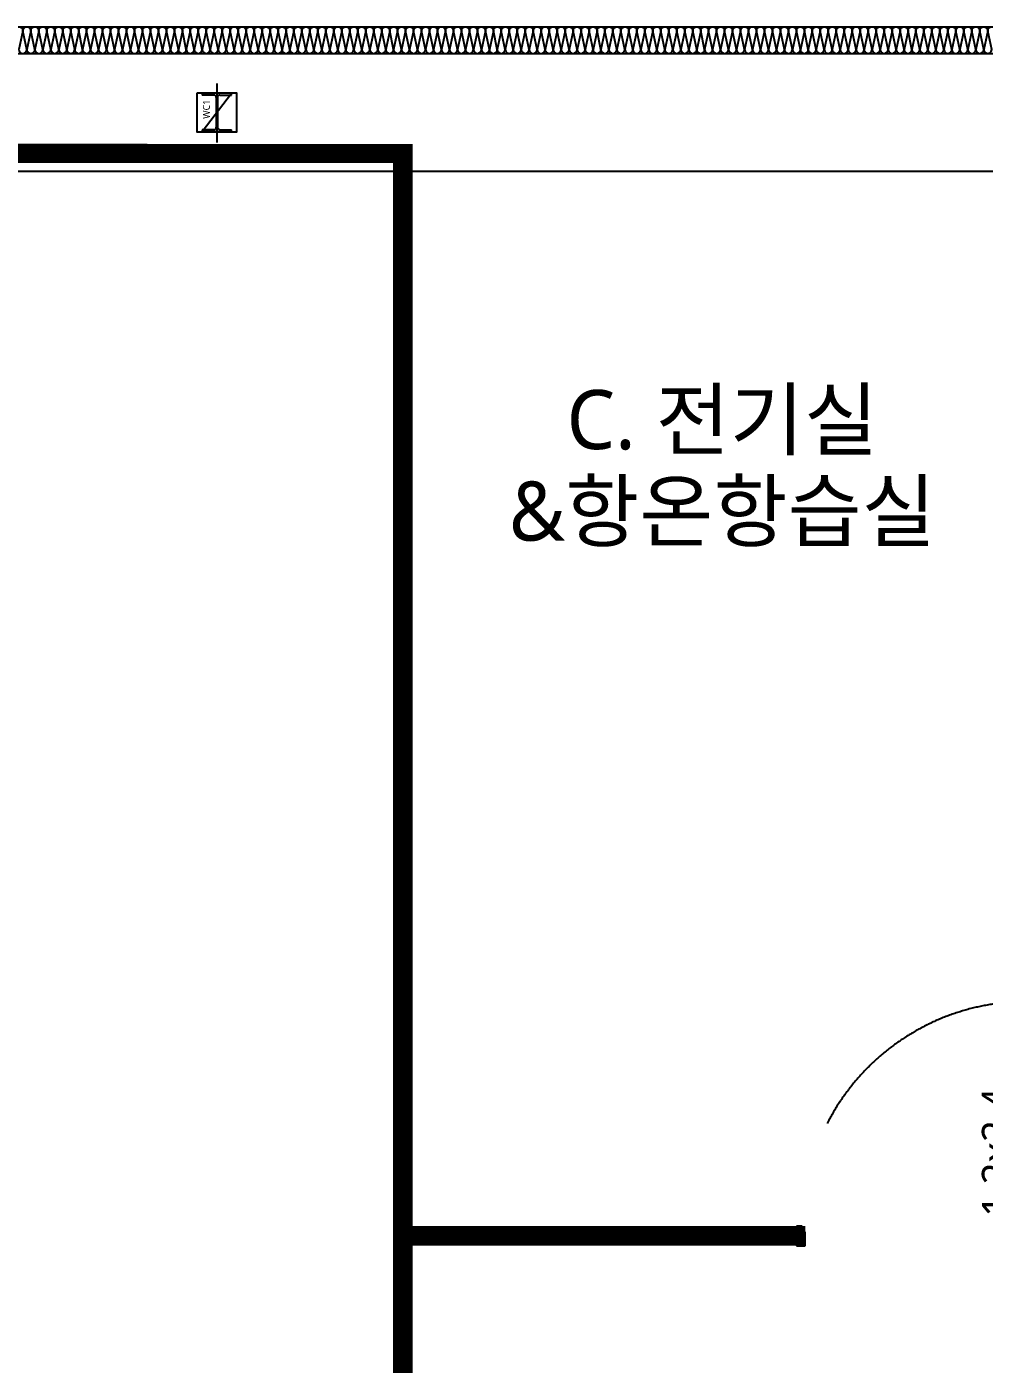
# Model space of a CAD drawing. Header units: millimetres. Extents: x 0 to 420500, y 0 to 297000.
# Drawn here: x 161803 to 166666, y 244396 to 251188 of the extents above; entities that cross this region are included whole.
import ezdxf
from ezdxf.enums import TextEntityAlignment as Align
from ezdxf.xclip import XClip

# ---------------------------------------------------------------- set-up
doc = ezdxf.new("R2010")
doc.units = ezdxf.units.MM
doc.header["$LTSCALE"] = 5000
doc.header["$XCLIPFRAME"] = 0
doc.linetypes.add('HID2-GAUN', pattern=[3.75, 2.5, -1.25])
doc.linetypes.add('HIDDEN', pattern=[0.375, 0.25, -0.125])
doc.layers.add('arch', color=8, linetype='Continuous')
doc.layers.add('TRAY', color=3, linetype='Continuous')
doc.layers.add('TXT-1', color=137, linetype='Continuous', plot=False)
doc.styles.add('스타일1', font='malgun.ttf')

# ---------------------------------------------------------------- blocks, each defined once
blk = doc.blocks.new('*U54')
at = {"color": 0}
for points in [[(-18678.14814814849, 0, -0.4142135623730951), (-18693.14814814849, 15), (-18678.14814814849, 85.00000000036016, 1), (-18708.14814814849, 85.00000000036016), (-18693.14814814849, 15, -0.4142135623730951), (-18708.14814814849, 0, 0.4142135623730951)], [(-18648.14814814849, 0, -0.4142135623730951), (-18663.14814814849, 15), (-18648.14814814849, 85.00000000036016, 1), (-18678.14814814849, 85.00000000036016), (-18663.14814814849, 15, -0.4142135623730951), (-18678.14814814849, 0, 0.4142135623730951)], [(-18618.14814814849, 0, -0.4142135623730951), (-18633.14814814849, 15), (-18618.14814814849, 85.00000000036016, 1), (-18648.14814814849, 85.00000000036016), (-18633.14814814849, 15, -0.4142135623730951), (-18648.14814814849, 0, 0.4142135623730951)], [(-18588.14814814849, 0, -0.4142135623730951), (-18603.14814814849, 15), (-18588.14814814849, 85.00000000036016, 1), (-18618.14814814849, 85.00000000036016), (-18603.14814814849, 15, -0.4142135623730951), (-18618.14814814849, 0, 0.4142135623730951)], [(-18558.14814814849, 0, -0.4142135623730951), (-18573.14814814849, 15), (-18558.14814814849, 85.00000000036016, 1), (-18588.14814814849, 85.00000000036016), (-18573.14814814849, 15, -0.4142135623730951), (-18588.14814814849, 0, 0.4142135623730951)], [(-18528.14814814849, 0, -0.4142135623730951), (-18543.14814814849, 15), (-18528.14814814849, 85.00000000036016, 1), (-18558.14814814849, 85.00000000036016), (-18543.14814814849, 15, -0.4142135623730951), (-18558.14814814849, 0, 0.4142135623730951)], [(-18498.14814814849, 0, -0.4142135623730951), (-18513.14814814849, 15), (-18498.14814814849, 85.00000000036016, 1), (-18528.14814814849, 85.00000000036016), (-18513.14814814849, 15, -0.4142135623730951), (-18528.14814814849, 0, 0.4142135623730951)], [(-18468.14814814849, 0, -0.4142135623730951), (-18483.14814814849, 15), (-18468.14814814849, 85.00000000036016, 1), (-18498.14814814849, 85.00000000036016), (-18483.14814814849, 15, -0.4142135623730951), (-18498.14814814849, 0, 0.4142135623730951)], [(-18438.14814814849, 0, -0.4142135623730951), (-18453.14814814849, 15), (-18438.14814814849, 85.00000000036016, 1), (-18468.14814814849, 85.00000000036016), (-18453.14814814849, 15, -0.4142135623730951), (-18468.14814814849, 0, 0.4142135623730951)], [(-18408.14814814849, 0, -0.4142135623730951), (-18423.14814814849, 15), (-18408.14814814849, 85.00000000036016, 1), (-18438.14814814849, 85.00000000036016), (-18423.14814814849, 15, -0.4142135623730951), (-18438.14814814849, 0, 0.4142135623730951)], [(-18378.14814814849, 0, -0.4142135623730951), (-18393.14814814849, 15), (-18378.14814814849, 85.00000000036016, 1), (-18408.14814814849, 85.00000000036016), (-18393.14814814849, 15, -0.4142135623730951), (-18408.14814814849, 0, 0.4142135623730951)], [(-18348.14814814849, 0, -0.4142135623730951), (-18363.14814814849, 15), (-18348.14814814849, 85.00000000036016, 1), (-18378.14814814849, 85.00000000036016), (-18363.14814814849, 15, -0.4142135623730951), (-18378.14814814849, 0, 0.4142135623730951)], [(-18318.14814814849, 0, -0.4142135623730951), (-18333.14814814849, 15), (-18318.14814814849, 85.00000000036016, 1), (-18348.14814814849, 85.00000000036016), (-18333.14814814849, 15, -0.4142135623730951), (-18348.14814814849, 0, 0.4142135623730951)], [(-18288.14814814849, 0, -0.4142135623730951), (-18303.14814814849, 15), (-18288.14814814849, 85.00000000036016, 1), (-18318.14814814849, 85.00000000036016), (-18303.14814814849, 15, -0.4142135623730951), (-18318.14814814849, 0, 0.4142135623730951)], [(-18258.14814814849, 0, -0.4142135623730951), (-18273.14814814849, 15), (-18258.14814814849, 85.00000000036016, 1), (-18288.14814814849, 85.00000000036016), (-18273.14814814849, 15, -0.4142135623730951), (-18288.14814814849, 0, 0.4142135623730951)], [(-18228.14814814849, 0, -0.4142135623730951), (-18243.14814814849, 15), (-18228.14814814849, 85.00000000036016, 1), (-18258.14814814849, 85.00000000036016), (-18243.14814814849, 15, -0.4142135623730951), (-18258.14814814849, 0, 0.4142135623730951)], [(-18198.14814814849, 0, -0.4142135623730951), (-18213.14814814849, 15), (-18198.14814814849, 85.00000000036016, 1), (-18228.14814814849, 85.00000000036016), (-18213.14814814849, 15, -0.4142135623730951), (-18228.14814814849, 0, 0.4142135623730951)], [(-18168.14814814849, 0, -0.4142135623730951), (-18183.14814814849, 15), (-18168.14814814849, 85.00000000036016, 1), (-18198.14814814849, 85.00000000036016), (-18183.14814814849, 15, -0.4142135623730951), (-18198.14814814849, 0, 0.4142135623730951)], [(-18138.14814814849, 0, -0.4142135623730951), (-18153.14814814849, 15), (-18138.14814814849, 85.00000000036016, 1), (-18168.14814814849, 85.00000000036016), (-18153.14814814849, 15, -0.4142135623730951), (-18168.14814814849, 0, 0.4142135623730951)], [(-18108.14814814849, 0, -0.4142135623730951), (-18123.14814814849, 15), (-18108.14814814849, 85.00000000036016, 1), (-18138.14814814849, 85.00000000036016), (-18123.14814814849, 15, -0.4142135623730951), (-18138.14814814849, 0, 0.4142135623730951)], [(-18078.14814814849, 0, -0.4142135623730951), (-18093.14814814849, 15), (-18078.14814814849, 85.00000000036016, 1), (-18108.14814814849, 85.00000000036016), (-18093.14814814849, 15, -0.4142135623730951), (-18108.14814814849, 0, 0.4142135623730951)], [(-18048.14814814849, 0, -0.4142135623730951), (-18063.14814814849, 15), (-18048.14814814849, 85.00000000036016, 1), (-18078.14814814849, 85.00000000036016), (-18063.14814814849, 15, -0.4142135623730951), (-18078.14814814849, 0, 0.4142135623730951)], [(-18018.14814814849, 0, -0.4142135623730951), (-18033.14814814849, 15), (-18018.14814814849, 85.00000000036016, 1), (-18048.14814814849, 85.00000000036016), (-18033.14814814849, 15, -0.4142135623730951), (-18048.14814814849, 0, 0.4142135623730951)], [(-17988.14814814849, 0, -0.4142135623730951), (-18003.14814814849, 15), (-17988.14814814849, 85.00000000036016, 1), (-18018.14814814849, 85.00000000036016), (-18003.14814814849, 15, -0.4142135623730951), (-18018.14814814849, 0, 0.4142135623730951)], [(-17958.14814814849, 0, -0.4142135623730951), (-17973.14814814849, 15), (-17958.14814814849, 85.00000000036016, 1), (-17988.14814814849, 85.00000000036016), (-17973.14814814849, 15, -0.4142135623730951), (-17988.14814814849, 0, 0.4142135623730951)], [(-17928.14814814849, 0, -0.4142135623730951), (-17943.14814814849, 15), (-17928.14814814849, 85.00000000036016, 1), (-17958.14814814849, 85.00000000036016), (-17943.14814814849, 15, -0.4142135623730951), (-17958.14814814849, 0, 0.4142135623730951)], [(-17898.14814814849, 0, -0.4142135623730951), (-17913.14814814849, 15), (-17898.14814814849, 85.00000000036016, 1), (-17928.14814814849, 85.00000000036016), (-17913.14814814849, 15, -0.4142135623730951), (-17928.14814814849, 0, 0.4142135623730951)], [(-17868.14814814849, 0, -0.4142135623730951), (-17883.14814814849, 15), (-17868.14814814849, 85.00000000036016, 1), (-17898.14814814849, 85.00000000036016), (-17883.14814814849, 15, -0.4142135623730951), (-17898.14814814849, 0, 0.4142135623730951)], [(-17838.14814814849, 0, -0.4142135623730951), (-17853.14814814849, 15), (-17838.14814814849, 85.00000000036016, 1), (-17868.14814814849, 85.00000000036016), (-17853.14814814849, 15, -0.4142135623730951), (-17868.14814814849, 0, 0.4142135623730951)], [(-17808.14814814849, 0, -0.4142135623730951), (-17823.14814814849, 15), (-17808.14814814849, 85.00000000036016, 1), (-17838.14814814849, 85.00000000036016), (-17823.14814814849, 15, -0.4142135623730951), (-17838.14814814849, 0, 0.4142135623730951)], [(-17778.14814814849, 0, -0.4142135623730951), (-17793.14814814849, 15), (-17778.14814814849, 85.00000000036016, 1), (-17808.14814814849, 85.00000000036016), (-17793.14814814849, 15, -0.4142135623730951), (-17808.14814814849, 0, 0.4142135623730951)], [(-17748.14814814849, 0, -0.4142135623730951), (-17763.14814814849, 15), (-17748.14814814849, 85.00000000036016, 1), (-17778.14814814849, 85.00000000036016), (-17763.14814814849, 15, -0.4142135623730951), (-17778.14814814849, 0, 0.4142135623730951)], [(-17718.14814814849, 0, -0.4142135623730951), (-17733.14814814849, 15), (-17718.14814814849, 85.00000000036016, 1), (-17748.14814814849, 85.00000000036016), (-17733.14814814849, 15, -0.4142135623730951), (-17748.14814814849, 0, 0.4142135623730951)], [(-17688.14814814849, 0, -0.4142135623730951), (-17703.14814814849, 15), (-17688.14814814849, 85.00000000036016, 1), (-17718.14814814849, 85.00000000036016), (-17703.14814814849, 15, -0.4142135623730951), (-17718.14814814849, 0, 0.4142135623730951)], [(-17658.14814814849, 0, -0.4142135623730951), (-17673.14814814849, 15), (-17658.14814814849, 85.00000000036016, 1), (-17688.14814814849, 85.00000000036016), (-17673.14814814849, 15, -0.4142135623730951), (-17688.14814814849, 0, 0.4142135623730951)], [(-17628.14814814849, 0, -0.4142135623730951), (-17643.14814814849, 15), (-17628.14814814849, 85.00000000036016, 1), (-17658.14814814849, 85.00000000036016), (-17643.14814814849, 15, -0.4142135623730951), (-17658.14814814849, 0, 0.4142135623730951)], [(-17598.14814814849, 0, -0.4142135623730951), (-17613.14814814849, 15), (-17598.14814814849, 85.00000000036016, 1), (-17628.14814814849, 85.00000000036016), (-17613.14814814849, 15, -0.4142135623730951), (-17628.14814814849, 0, 0.4142135623730951)], [(-17568.14814814849, 0, -0.4142135623730951), (-17583.14814814849, 15), (-17568.14814814849, 85.00000000036016, 1), (-17598.14814814849, 85.00000000036016), (-17583.14814814849, 15, -0.4142135623730951), (-17598.14814814849, 0, 0.4142135623730951)], [(-17538.14814814849, 0, -0.4142135623730951), (-17553.14814814849, 15), (-17538.14814814849, 85.00000000036016, 1), (-17568.14814814849, 85.00000000036016), (-17553.14814814849, 15, -0.4142135623730951), (-17568.14814814849, 0, 0.4142135623730951)], [(-17508.14814814849, 0, -0.4142135623730951), (-17523.14814814849, 15), (-17508.14814814849, 85.00000000036016, 1), (-17538.14814814849, 85.00000000036016), (-17523.14814814849, 15, -0.4142135623730951), (-17538.14814814849, 0, 0.4142135623730951)], [(-17478.14814814849, 0, -0.4142135623730951), (-17493.14814814849, 15), (-17478.14814814849, 85.00000000036016, 1), (-17508.14814814849, 85.00000000036016), (-17493.14814814849, 15, -0.4142135623730951), (-17508.14814814849, 0, 0.4142135623730951)], [(-17448.14814814849, 0, -0.4142135623730951), (-17463.14814814849, 15), (-17448.14814814849, 85.00000000036016, 1), (-17478.14814814849, 85.00000000036016), (-17463.14814814849, 15, -0.4142135623730951), (-17478.14814814849, 0, 0.4142135623730951)], [(-17418.14814814849, 0, -0.4142135623730951), (-17433.14814814849, 15), (-17418.14814814849, 85.00000000036016, 1), (-17448.14814814849, 85.00000000036016), (-17433.14814814849, 15, -0.4142135623730951), (-17448.14814814849, 0, 0.4142135623730951)], [(-17388.14814814849, 0, -0.4142135623730951), (-17403.14814814849, 15), (-17388.14814814849, 85.00000000036016, 1), (-17418.14814814849, 85.00000000036016), (-17403.14814814849, 15, -0.4142135623730951), (-17418.14814814849, 0, 0.4142135623730951)], [(-17358.14814814849, 0, -0.4142135623730951), (-17373.14814814849, 15), (-17358.14814814849, 85.00000000036016, 1), (-17388.14814814849, 85.00000000036016), (-17373.14814814849, 15, -0.4142135623730951), (-17388.14814814849, 0, 0.4142135623730951)], [(-17328.14814814849, 0, -0.4142135623730951), (-17343.14814814849, 15), (-17328.14814814849, 85.00000000036016, 1), (-17358.14814814849, 85.00000000036016), (-17343.14814814849, 15, -0.4142135623730951), (-17358.14814814849, 0, 0.4142135623730951)], [(-17298.14814814849, 0, -0.4142135623730951), (-17313.14814814849, 15), (-17298.14814814849, 85.00000000036016, 1), (-17328.14814814849, 85.00000000036016), (-17313.14814814849, 15, -0.4142135623730951), (-17328.14814814849, 0, 0.4142135623730951)], [(-17268.14814814849, 0, -0.4142135623730951), (-17283.14814814849, 15), (-17268.14814814849, 85.00000000036016, 1), (-17298.14814814849, 85.00000000036016), (-17283.14814814849, 15, -0.4142135623730951), (-17298.14814814849, 0, 0.4142135623730951)], [(-17238.14814814849, 0, -0.4142135623730951), (-17253.14814814849, 15), (-17238.14814814849, 85.00000000036016, 1), (-17268.14814814849, 85.00000000036016), (-17253.14814814849, 15, -0.4142135623730951), (-17268.14814814849, 0, 0.4142135623730951)], [(-17208.14814814849, 0, -0.4142135623730951), (-17223.14814814849, 15), (-17208.14814814849, 85.00000000036016, 1), (-17238.14814814849, 85.00000000036016), (-17223.14814814849, 15, -0.4142135623730951), (-17238.14814814849, 0, 0.4142135623730951)], [(-17178.14814814849, 0, -0.4142135623730951), (-17193.14814814849, 15), (-17178.14814814849, 85.00000000036016, 1), (-17208.14814814849, 85.00000000036016), (-17193.14814814849, 15, -0.4142135623730951), (-17208.14814814849, 0, 0.4142135623730951)], [(-17148.14814814849, 0, -0.4142135623730951), (-17163.14814814849, 15), (-17148.14814814849, 85.00000000036016, 1), (-17178.14814814849, 85.00000000036016), (-17163.14814814849, 15, -0.4142135623730951), (-17178.14814814849, 0, 0.4142135623730951)], [(-17118.14814814849, 0, -0.4142135623730951), (-17133.14814814849, 15), (-17118.14814814849, 85.00000000036016, 1), (-17148.14814814849, 85.00000000036016), (-17133.14814814849, 15, -0.4142135623730951), (-17148.14814814849, 0, 0.4142135623730951)], [(-17088.14814814849, 0, -0.4142135623730951), (-17103.14814814849, 15), (-17088.14814814849, 85.00000000036016, 1), (-17118.14814814849, 85.00000000036016), (-17103.14814814849, 15, -0.4142135623730951), (-17118.14814814849, 0, 0.4142135623730951)], [(-17058.14814814849, 0, -0.4142135623730951), (-17073.14814814849, 15), (-17058.14814814849, 85.00000000036016, 1), (-17088.14814814849, 85.00000000036016), (-17073.14814814849, 15, -0.4142135623730951), (-17088.14814814849, 0, 0.4142135623730951)], [(-17028.14814814849, 0, -0.4142135623730951), (-17043.14814814849, 15), (-17028.14814814849, 85.00000000036016, 1), (-17058.14814814849, 85.00000000036016), (-17043.14814814849, 15, -0.4142135623730951), (-17058.14814814849, 0, 0.4142135623730951)], [(-16998.14814814849, 0, -0.4142135623730951), (-17013.14814814849, 15), (-16998.14814814849, 85.00000000036016, 1), (-17028.14814814849, 85.00000000036016), (-17013.14814814849, 15, -0.4142135623730951), (-17028.14814814849, 0, 0.4142135623730951)], [(-16968.14814814849, 0, -0.4142135623730951), (-16983.14814814849, 15), (-16968.14814814849, 85.00000000036016, 1), (-16998.14814814849, 85.00000000036016), (-16983.14814814849, 15, -0.4142135623730951), (-16998.14814814849, 0, 0.4142135623730951)], [(-16938.14814814849, 0, -0.4142135623730951), (-16953.14814814849, 15), (-16938.14814814849, 85.00000000036016, 1), (-16968.14814814849, 85.00000000036016), (-16953.14814814849, 15, -0.4142135623730951), (-16968.14814814849, 0, 0.4142135623730951)], [(-16908.14814814849, 0, -0.4142135623730951), (-16923.14814814849, 15), (-16908.14814814849, 85.00000000036016, 1), (-16938.14814814849, 85.00000000036016), (-16923.14814814849, 15, -0.4142135623730951), (-16938.14814814849, 0, 0.4142135623730951)], [(-16878.14814814849, 0, -0.4142135623730951), (-16893.14814814849, 15), (-16878.14814814849, 85.00000000036016, 1), (-16908.14814814849, 85.00000000036016), (-16893.14814814849, 15, -0.4142135623730951), (-16908.14814814849, 0, 0.4142135623730951)], [(-16848.14814814849, 0, -0.4142135623730951), (-16863.14814814849, 15), (-16848.14814814849, 85.00000000036016, 1), (-16878.14814814849, 85.00000000036016), (-16863.14814814849, 15, -0.4142135623730951), (-16878.14814814849, 0, 0.4142135623730951)], [(-16818.14814814849, 0, -0.4142135623730951), (-16833.14814814849, 15), (-16818.14814814849, 85.00000000036016, 1), (-16848.14814814849, 85.00000000036016), (-16833.14814814849, 15, -0.4142135623730951), (-16848.14814814849, 0, 0.4142135623730951)], [(-16788.14814814849, 0, -0.4142135623730951), (-16803.14814814849, 15), (-16788.14814814849, 85.00000000036016, 1), (-16818.14814814849, 85.00000000036016), (-16803.14814814849, 15, -0.4142135623730951), (-16818.14814814849, 0, 0.4142135623730951)], [(-16758.14814814849, 0, -0.4142135623730951), (-16773.14814814849, 15), (-16758.14814814849, 85.00000000036016, 1), (-16788.14814814849, 85.00000000036016), (-16773.14814814849, 15, -0.4142135623730951), (-16788.14814814849, 0, 0.4142135623730951)], [(-16728.14814814849, 0, -0.4142135623730951), (-16743.14814814849, 15), (-16728.14814814849, 85.00000000036016, 1), (-16758.14814814849, 85.00000000036016), (-16743.14814814849, 15, -0.4142135623730951), (-16758.14814814849, 0, 0.4142135623730951)], [(-16698.14814814849, 0, -0.4142135623730951), (-16713.14814814849, 15), (-16698.14814814849, 85.00000000036016, 1), (-16728.14814814849, 85.00000000036016), (-16713.14814814849, 15, -0.4142135623730951), (-16728.14814814849, 0, 0.4142135623730951)], [(-16668.14814814849, 0, -0.4142135623730951), (-16683.14814814849, 15), (-16668.14814814849, 85.00000000036016, 1), (-16698.14814814849, 85.00000000036016), (-16683.14814814849, 15, -0.4142135623730951), (-16698.14814814849, 0, 0.4142135623730951)], [(-16638.14814814849, 0, -0.4142135623730951), (-16653.14814814849, 15), (-16638.14814814849, 85.00000000036016, 1), (-16668.14814814849, 85.00000000036016), (-16653.14814814849, 15, -0.4142135623730951), (-16668.14814814849, 0, 0.4142135623730951)], [(-16608.14814814849, 0, -0.4142135623730951), (-16623.14814814849, 15), (-16608.14814814849, 85.00000000036016, 1), (-16638.14814814849, 85.00000000036016), (-16623.14814814849, 15, -0.4142135623730951), (-16638.14814814849, 0, 0.4142135623730951)], [(-16578.14814814849, 0, -0.4142135623730951), (-16593.14814814849, 15), (-16578.14814814849, 85.00000000036016, 1), (-16608.14814814849, 85.00000000036016), (-16593.14814814849, 15, -0.4142135623730951), (-16608.14814814849, 0, 0.4142135623730951)], [(-16548.14814814849, 0, -0.4142135623730951), (-16563.14814814849, 15), (-16548.14814814849, 85.00000000036016, 1), (-16578.14814814849, 85.00000000036016), (-16563.14814814849, 15, -0.4142135623730951), (-16578.14814814849, 0, 0.4142135623730951)], [(-16518.14814814849, 0, -0.4142135623730951), (-16533.14814814849, 15), (-16518.14814814849, 85.00000000036016, 1), (-16548.14814814849, 85.00000000036016), (-16533.14814814849, 15, -0.4142135623730951), (-16548.14814814849, 0, 0.4142135623730951)], [(-16488.14814814849, 0, -0.4142135623730951), (-16503.14814814849, 15), (-16488.14814814849, 85.00000000036016, 1), (-16518.14814814849, 85.00000000036016), (-16503.14814814849, 15, -0.4142135623730951), (-16518.14814814849, 0, 0.4142135623730951)], [(-16458.14814814849, 0, -0.4142135623730951), (-16473.14814814849, 15), (-16458.14814814849, 85.00000000036016, 1), (-16488.14814814849, 85.00000000036016), (-16473.14814814849, 15, -0.4142135623730951), (-16488.14814814849, 0, 0.4142135623730951)], [(-16428.14814814849, 0, -0.4142135623730951), (-16443.14814814849, 15), (-16428.14814814849, 85.00000000036016, 1), (-16458.14814814849, 85.00000000036016), (-16443.14814814849, 15, -0.4142135623730951), (-16458.14814814849, 0, 0.4142135623730951)], [(-16398.14814814849, 0, -0.4142135623730951), (-16413.14814814849, 15), (-16398.14814814849, 85.00000000036016, 1), (-16428.14814814849, 85.00000000036016), (-16413.14814814849, 15, -0.4142135623730951), (-16428.14814814849, 0, 0.4142135623730951)], [(-16368.14814814849, 0, -0.4142135623730951), (-16383.14814814849, 15), (-16368.14814814849, 85.00000000036016, 1), (-16398.14814814849, 85.00000000036016), (-16383.14814814849, 15, -0.4142135623730951), (-16398.14814814849, 0, 0.4142135623730951)], [(-16338.14814814849, 0, -0.4142135623730951), (-16353.14814814849, 15), (-16338.14814814849, 85.00000000036016, 1), (-16368.14814814849, 85.00000000036016), (-16353.14814814849, 15, -0.4142135623730951), (-16368.14814814849, 0, 0.4142135623730951)], [(-16308.14814814849, 0, -0.4142135623730951), (-16323.14814814849, 15), (-16308.14814814849, 85.00000000036016, 1), (-16338.14814814849, 85.00000000036016), (-16323.14814814849, 15, -0.4142135623730951), (-16338.14814814849, 0, 0.4142135623730951)], [(-16278.14814814849, 0, -0.4142135623730951), (-16293.14814814849, 15), (-16278.14814814849, 85.00000000036016, 1), (-16308.14814814849, 85.00000000036016), (-16293.14814814849, 15, -0.4142135623730951), (-16308.14814814849, 0, 0.4142135623730951)], [(-16248.14814814849, 0, -0.4142135623730951), (-16263.14814814849, 15), (-16248.14814814849, 85.00000000036016, 1), (-16278.14814814849, 85.00000000036016), (-16263.14814814849, 15, -0.4142135623730951), (-16278.14814814849, 0, 0.4142135623730951)], [(-16218.14814814849, 0, -0.4142135623730951), (-16233.14814814849, 15), (-16218.14814814849, 85.00000000036016, 1), (-16248.14814814849, 85.00000000036016), (-16233.14814814849, 15, -0.4142135623730951), (-16248.14814814849, 0, 0.4142135623730951)], [(-16188.14814814849, 0, -0.4142135623730951), (-16203.14814814849, 15), (-16188.14814814849, 85.00000000036016, 1), (-16218.14814814849, 85.00000000036016), (-16203.14814814849, 15, -0.4142135623730951), (-16218.14814814849, 0, 0.4142135623730951)], [(-16158.14814814849, 0, -0.4142135623730951), (-16173.14814814849, 15), (-16158.14814814849, 85.00000000036016, 1), (-16188.14814814849, 85.00000000036016), (-16173.14814814849, 15, -0.4142135623730951), (-16188.14814814849, 0, 0.4142135623730951)], [(-16128.14814814849, 0, -0.4142135623730951), (-16143.14814814849, 15), (-16128.14814814849, 85.00000000036016, 1), (-16158.14814814849, 85.00000000036016), (-16143.14814814849, 15, -0.4142135623730951), (-16158.14814814849, 0, 0.4142135623730951)], [(-16098.14814814849, 0, -0.4142135623730951), (-16113.14814814849, 15), (-16098.14814814849, 85.00000000036016, 1), (-16128.14814814849, 85.00000000036016), (-16113.14814814849, 15, -0.4142135623730951), (-16128.14814814849, 0, 0.4142135623730951)], [(-16068.14814814849, 0, -0.4142135623730951), (-16083.14814814849, 15), (-16068.14814814849, 85.00000000036016, 1), (-16098.14814814849, 85.00000000036016), (-16083.14814814849, 15, -0.4142135623730951), (-16098.14814814849, 0, 0.4142135623730951)], [(-16038.14814814849, 0, -0.4142135623730951), (-16053.14814814849, 15), (-16038.14814814849, 85.00000000036016, 1), (-16068.14814814849, 85.00000000036016), (-16053.14814814849, 15, -0.4142135623730951), (-16068.14814814849, 0, 0.4142135623730951)], [(-16008.14814814849, 0, -0.4142135623730951), (-16023.14814814849, 15), (-16008.14814814849, 85.00000000036016, 1), (-16038.14814814849, 85.00000000036016), (-16023.14814814849, 15, -0.4142135623730951), (-16038.14814814849, 0, 0.4142135623730951)], [(-15978.14814814849, 0, -0.4142135623730951), (-15993.14814814849, 15), (-15978.14814814849, 85.00000000036016, 1), (-16008.14814814849, 85.00000000036016), (-15993.14814814849, 15, -0.4142135623730951), (-16008.14814814849, 0, 0.4142135623730951)], [(-15948.14814814849, 0, -0.4142135623730951), (-15963.14814814849, 15), (-15948.14814814849, 85.00000000036016, 1), (-15978.14814814849, 85.00000000036016), (-15963.14814814849, 15, -0.4142135623730951), (-15978.14814814849, 0, 0.4142135623730951)], [(-15918.14814814849, 0, -0.4142135623730951), (-15933.14814814849, 15), (-15918.14814814849, 85.00000000036016, 1), (-15948.14814814849, 85.00000000036016), (-15933.14814814849, 15, -0.4142135623730951), (-15948.14814814849, 0, 0.4142135623730951)], [(-15888.14814814849, 0, -0.4142135623730951), (-15903.14814814849, 15), (-15888.14814814849, 85.00000000036016, 1), (-15918.14814814849, 85.00000000036016), (-15903.14814814849, 15, -0.4142135623730951), (-15918.14814814849, 0, 0.4142135623730951)], [(-15858.14814814849, 0, -0.4142135623730951), (-15873.14814814849, 15), (-15858.14814814849, 85.00000000036016, 1), (-15888.14814814849, 85.00000000036016), (-15873.14814814849, 15, -0.4142135623730951), (-15888.14814814849, 0, 0.4142135623730951)], [(-15828.14814814849, 0, -0.4142135623730951), (-15843.14814814849, 15), (-15828.14814814849, 85.00000000036016, 1), (-15858.14814814849, 85.00000000036016), (-15843.14814814849, 15, -0.4142135623730951), (-15858.14814814849, 0, 0.4142135623730951)], [(-15798.14814814849, 0, -0.4142135623730951), (-15813.14814814849, 15), (-15798.14814814849, 85.00000000036016, 1), (-15828.14814814849, 85.00000000036016), (-15813.14814814849, 15, -0.4142135623730951), (-15828.14814814849, 0, 0.4142135623730951)], [(-15768.14814814849, 0, -0.4142135623730951), (-15783.14814814849, 15), (-15768.14814814849, 85.00000000036016, 1), (-15798.14814814849, 85.00000000036016), (-15783.14814814849, 15, -0.4142135623730951), (-15798.14814814849, 0, 0.4142135623730951)], [(-15738.14814814849, 0, -0.4142135623730951), (-15753.14814814849, 15), (-15738.14814814849, 85.00000000036016, 1), (-15768.14814814849, 85.00000000036016), (-15753.14814814849, 15, -0.4142135623730951), (-15768.14814814849, 0, 0.4142135623730951)], [(-15708.14814814849, 0, -0.4142135623730951), (-15723.14814814849, 15), (-15708.14814814849, 85.00000000036016, 1), (-15738.14814814849, 85.00000000036016), (-15723.14814814849, 15, -0.4142135623730951), (-15738.14814814849, 0, 0.4142135623730951)], [(-15678.14814814849, 0, -0.4142135623730951), (-15693.14814814849, 15), (-15678.14814814849, 85.00000000036016, 1), (-15708.14814814849, 85.00000000036016), (-15693.14814814849, 15, -0.4142135623730951), (-15708.14814814849, 0, 0.4142135623730951)], [(-15648.14814814849, 0, -0.4142135623730951), (-15663.14814814849, 15), (-15648.14814814849, 85.00000000036016, 1), (-15678.14814814849, 85.00000000036016), (-15663.14814814849, 15, -0.4142135623730951), (-15678.14814814849, 0, 0.4142135623730951)], [(-15618.14814814849, 0, -0.4142135623730951), (-15633.14814814849, 15), (-15618.14814814849, 85.00000000036016, 1), (-15648.14814814849, 85.00000000036016), (-15633.14814814849, 15, -0.4142135623730951), (-15648.14814814849, 0, 0.4142135623730951)], [(-15588.14814814849, 0, -0.4142135623730951), (-15603.14814814849, 15), (-15588.14814814849, 85.00000000036016, 1), (-15618.14814814849, 85.00000000036016), (-15603.14814814849, 15, -0.4142135623730951), (-15618.14814814849, 0, 0.4142135623730951)], [(-15558.14814814849, 0, -0.4142135623730951), (-15573.14814814849, 15), (-15558.14814814849, 85.00000000036016, 1), (-15588.14814814849, 85.00000000036016), (-15573.14814814849, 15, -0.4142135623730951), (-15588.14814814849, 0, 0.4142135623730951)], [(-15528.14814814849, 0, -0.4142135623730951), (-15543.14814814849, 15), (-15528.14814814849, 85.00000000036016, 1), (-15558.14814814849, 85.00000000036016), (-15543.14814814849, 15, -0.4142135623730951), (-15558.14814814849, 0, 0.4142135623730951)], [(-15498.14814814849, 0, -0.4142135623730951), (-15513.14814814849, 15), (-15498.14814814849, 85.00000000036016, 1), (-15528.14814814849, 85.00000000036016), (-15513.14814814849, 15, -0.4142135623730951), (-15528.14814814849, 0, 0.4142135623730951)], [(-15468.14814814849, 0, -0.4142135623730951), (-15483.14814814849, 15), (-15468.14814814849, 85.00000000036016, 1), (-15498.14814814849, 85.00000000036016), (-15483.14814814849, 15, -0.4142135623730951), (-15498.14814814849, 0, 0.4142135623730951)], [(-15438.14814814849, 0, -0.4142135623730951), (-15453.14814814849, 15), (-15438.14814814849, 85.00000000036016, 1), (-15468.14814814849, 85.00000000036016), (-15453.14814814849, 15, -0.4142135623730951), (-15468.14814814849, 0, 0.4142135623730951)], [(-15408.14814814849, 0, -0.4142135623730951), (-15423.14814814849, 15), (-15408.14814814849, 85.00000000036016, 1), (-15438.14814814849, 85.00000000036016), (-15423.14814814849, 15, -0.4142135623730951), (-15438.14814814849, 0, 0.4142135623730951)], [(-15378.14814814849, 0, -0.4142135623730951), (-15393.14814814849, 15), (-15378.14814814849, 85.00000000036016, 1), (-15408.14814814849, 85.00000000036016), (-15393.14814814849, 15, -0.4142135623730951), (-15408.14814814849, 0, 0.4142135623730951)], [(-15348.14814814849, 0, -0.4142135623730951), (-15363.14814814849, 15), (-15348.14814814849, 85.00000000036016, 1), (-15378.14814814849, 85.00000000036016), (-15363.14814814849, 15, -0.4142135623730951), (-15378.14814814849, 0, 0.4142135623730951)], [(-15318.14814814849, 0, -0.4142135623730951), (-15333.14814814849, 15), (-15318.14814814849, 85.00000000036016, 1), (-15348.14814814849, 85.00000000036016), (-15333.14814814849, 15, -0.4142135623730951), (-15348.14814814849, 0, 0.4142135623730951)], [(-15288.14814814849, 0, -0.4142135623730951), (-15303.14814814849, 15), (-15288.14814814849, 85.00000000036016, 1), (-15318.14814814849, 85.00000000036016), (-15303.14814814849, 15, -0.4142135623730951), (-15318.14814814849, 0, 0.4142135623730951)], [(-15258.14814814849, 0, -0.4142135623730951), (-15273.14814814849, 15), (-15258.14814814849, 85.00000000036016, 1), (-15288.14814814849, 85.00000000036016), (-15273.14814814849, 15, -0.4142135623730951), (-15288.14814814849, 0, 0.4142135623730951)], [(-15228.14814814849, 0, -0.4142135623730951), (-15243.14814814849, 15), (-15228.14814814849, 85.00000000036016, 1), (-15258.14814814849, 85.00000000036016), (-15243.14814814849, 15, -0.4142135623730951), (-15258.14814814849, 0, 0.4142135623730951)], [(-15198.14814814849, 0, -0.4142135623730951), (-15213.14814814849, 15), (-15198.14814814849, 85.00000000036016, 1), (-15228.14814814849, 85.00000000036016), (-15213.14814814849, 15, -0.4142135623730951), (-15228.14814814849, 0, 0.4142135623730951)], [(-15168.14814814849, 0, -0.4142135623730951), (-15183.14814814849, 15), (-15168.14814814849, 85.00000000036016, 1), (-15198.14814814849, 85.00000000036016), (-15183.14814814849, 15, -0.4142135623730951), (-15198.14814814849, 0, 0.4142135623730951)], [(-15138.14814814849, 0, -0.4142135623730951), (-15153.14814814849, 15), (-15138.14814814849, 85.00000000036016, 1), (-15168.14814814849, 85.00000000036016), (-15153.14814814849, 15, -0.4142135623730951), (-15168.14814814849, 0, 0.4142135623730951)], [(-15108.14814814849, 0, -0.4142135623730951), (-15123.14814814849, 15), (-15108.14814814849, 85.00000000036016, 1), (-15138.14814814849, 85.00000000036016), (-15123.14814814849, 15, -0.4142135623730951), (-15138.14814814849, 0, 0.4142135623730951)], [(-15078.14814814849, 0, -0.4142135623730951), (-15093.14814814849, 15), (-15078.14814814849, 85.00000000036016, 1), (-15108.14814814849, 85.00000000036016), (-15093.14814814849, 15, -0.4142135623730951), (-15108.14814814849, 0, 0.4142135623730951)], [(-15048.14814814849, 0, -0.4142135623730951), (-15063.14814814849, 15), (-15048.14814814849, 85.00000000036016, 1), (-15078.14814814849, 85.00000000036016), (-15063.14814814849, 15, -0.4142135623730951), (-15078.14814814849, 0, 0.4142135623730951)]]:
    blk.add_lwpolyline(points, format="xyb", dxfattribs=at)
blk = doc.blocks.new('*U117')
at = {"color": 0}
for p, q in [((59.00000000000009, 185), (1.109787138007703e-14, 185)), ((72.00000000000004, 172.0000000000001), (71.99999999999999, 21.99999999999995)), ((78.00000000000004, 172.0000000000001), (78.00000000000004, 21.99999999999995)), ((90.99999999999994, 185.0000000000001), (150, 185.0000000000001)), ((59.00000000000009, 8.999999999999984), (0, 9)), ((90.99999999999994, 9.000000000000027), (150, 9.000000000000027))]:
    blk.add_line(p, q, dxfattribs=at)
for points in [[(150, 185.0000000000001), (150, 194), (7.105427357601002e-15, 194), (1.822757358885462e-14, 185.0000000000001)], [(7.105427357601002e-15, 8.999999999999993), (7.105427357601002e-15, 0), (150, 0), (150, 8.999999999999988)]]:
    blk.add_lwpolyline(points, dxfattribs=at)
for centre, start, end in [((59.00006713032201, 172.0000671303219), 0, 90), ((90.99993286967808, 172.000067130322), 90, 180), ((59.00006713032195, 21.99993286967802), 270, 0), ((90.99993286967802, 21.99993286967808), 180, 270)]:
    blk.add_arc(centre, 12.99999999999988, start, end, dxfattribs=at)
blk = doc.blocks.new('S-WC1')
at = {"color": 0}
for p, q in [((0, 147), (0, -153)), ((-75, -97), (75, 97))]:
    blk.add_line(p, q, dxfattribs=at)
blk.add_lwpolyline([(-100, 100), (100, 100), (100, -100), (-100, -100)], close=True, dxfattribs=at)
blk.add_blockref('*U117', (-75, -97), dxfattribs=at)
at = {"color": 0, "style": '스타일1'}
blk.add_text('WC1', height=35, rotation=90, dxfattribs=at).set_placement((-35.56463961943518, -32.29305330195348))
blk = doc.blocks.new('DH-1.2X2.4')
at = {"color": 0, "linetype": 'HIDDEN'}
blk.add_line((30, -100.0000000009022), (29.9999999999709, -1240.000000000917), dxfattribs=at)
for points in [[(0, 0), (44.99999999953434, 1.164153218269348e-10), (44.99999999953434, 1.164153218269348e-10), (44.99999999953434, 0), (45, -69.9999999999709), (30, -69.9999999999709), (30, -99.9999999999709), (0, -99.9999999999709), (0, 0)], [(1200, 7.8580342233181e-10), (1154.999999999651, 6.693881005048752e-10), (1154.999999999651, 7.8580342233181e-10), (1154.999999999651, 7.8580342233181e-10), (1155, -69.99999999918509), (1170, -69.99999999918509), (1170, -99.99999999918509), (1200, -99.99999999918509), (1200, 7.8580342233181e-10)], [(30, -100.0000000009022), (65, -100.0000000009022), (64.9999999999709, -1240.000000000917), (29.9999999999709, -1240.000000000917)]]:
    blk.add_lwpolyline(points, dxfattribs=at)
blk.add_arc((29.99999999831198, -99.99999999915599), 1140.000000001746, 270, 0, dxfattribs=at)
at = {"color": 0, "style": '스타일1'}
blk.add_text('1.2x2.4', height=150, rotation=270, dxfattribs=at).set_placement((108.1919784135389, -147.1369375254289))
blk = doc.blocks.new('XR-PLAN', base_point=(461.0274117319104, 408.442780486535))
at = {"layer": 'arch'}
for p, q in [((58869.99999999949, 86335.00000009898), (112935.0000000002, 86335.00000009927)), ((58854.99999999914, 86200.00000009898), (112800.0000000002, 86200.00000009927))]:
    blk.add_line(p, q, dxfattribs=at)
at = {"layer": 'arch', "linetype": 'HID2-GAUN', "ltscale": 0.1, "const_width": 100}
for points in [[(76444.56944045995, 73364.55967525422), (82444.56944045995, 73364.55967525422), (82444.56944045986, 85704.72927696042), (76444.56944045986, 85695.00000009919)], [(82444.56944045989, 80195.00000009924), (84488.41100041952, 80195.00000009924)]]:
    blk.add_lwpolyline(points, dxfattribs=at)
at = {"layer": 'arch'}
blk.add_lwpolyline([(91199.99999999996, 71675.00000009935), (112200.0000000007, 71675.00000009948), (112200.0000000007, 85600.00000009948), (76199.99999999991, 85600.00000009924), (76199.99999999991, 72600.00000009924)], dxfattribs=at)
at = {"layer": 'arch', "xscale": 1.35, "yscale": 1.35, "zscale": 1.35, "rotation": 180}
blk.add_blockref('*U54', (60179.49999999971, 86335.00000009815), dxfattribs=at)
at = {"layer": 'arch'}
blk.add_blockref('S-WC1', (81499.99999999983, 85900.00000009884), dxfattribs=at)
at = {"layer": 'arch', "rotation": 180}
blk.add_blockref('DH-1.2X2.4', (85643.41100041944, 80145.00000009924), dxfattribs=at)
at = {"layer": 'TXT-1', "style": '스타일1'}
for s, p in [('C. 전기실', (84067.04693735205, 84340.47890379268)), ('&항온항습실', (84067.04693735205, 83875.33286245249))]:
    blk.add_text(s, height=300, dxfattribs=at).set_placement(p, align=Align.MIDDLE_CENTER)
blk = doc.blocks.new('XR-배치도', base_point=(461.0274117319104, 408.442780486535))
ref = blk.add_blockref('XR-PLAN', (281310.5895725959, 275110.5486729989), dxfattribs=dict(rotation=47.15620461600879))
XClip(ref).set_block_clipping_path([(10268.655057844939, 25854.059198868752), (121697.9567652801, 114201.93188043457)])

msp = doc.modelspace()

# ---------------------------------------------------------------- block references
at = {"layer": 'TRAY'}
ref = msp.add_blockref('XR-배치도', (-310662.7984480962, 184385.0947776789), dxfattribs=dict(at, rotation=312.8437953840571))
XClip(ref).set_block_clipping_path([(355016.7243769546, 126994.54352895007), (152650.6807000034, 314675.08158907644), (386231.3503509208, 566532.8207304992), (588597.394027872, 378852.28267037286)])

doc.saveas('drawing.dxf')
